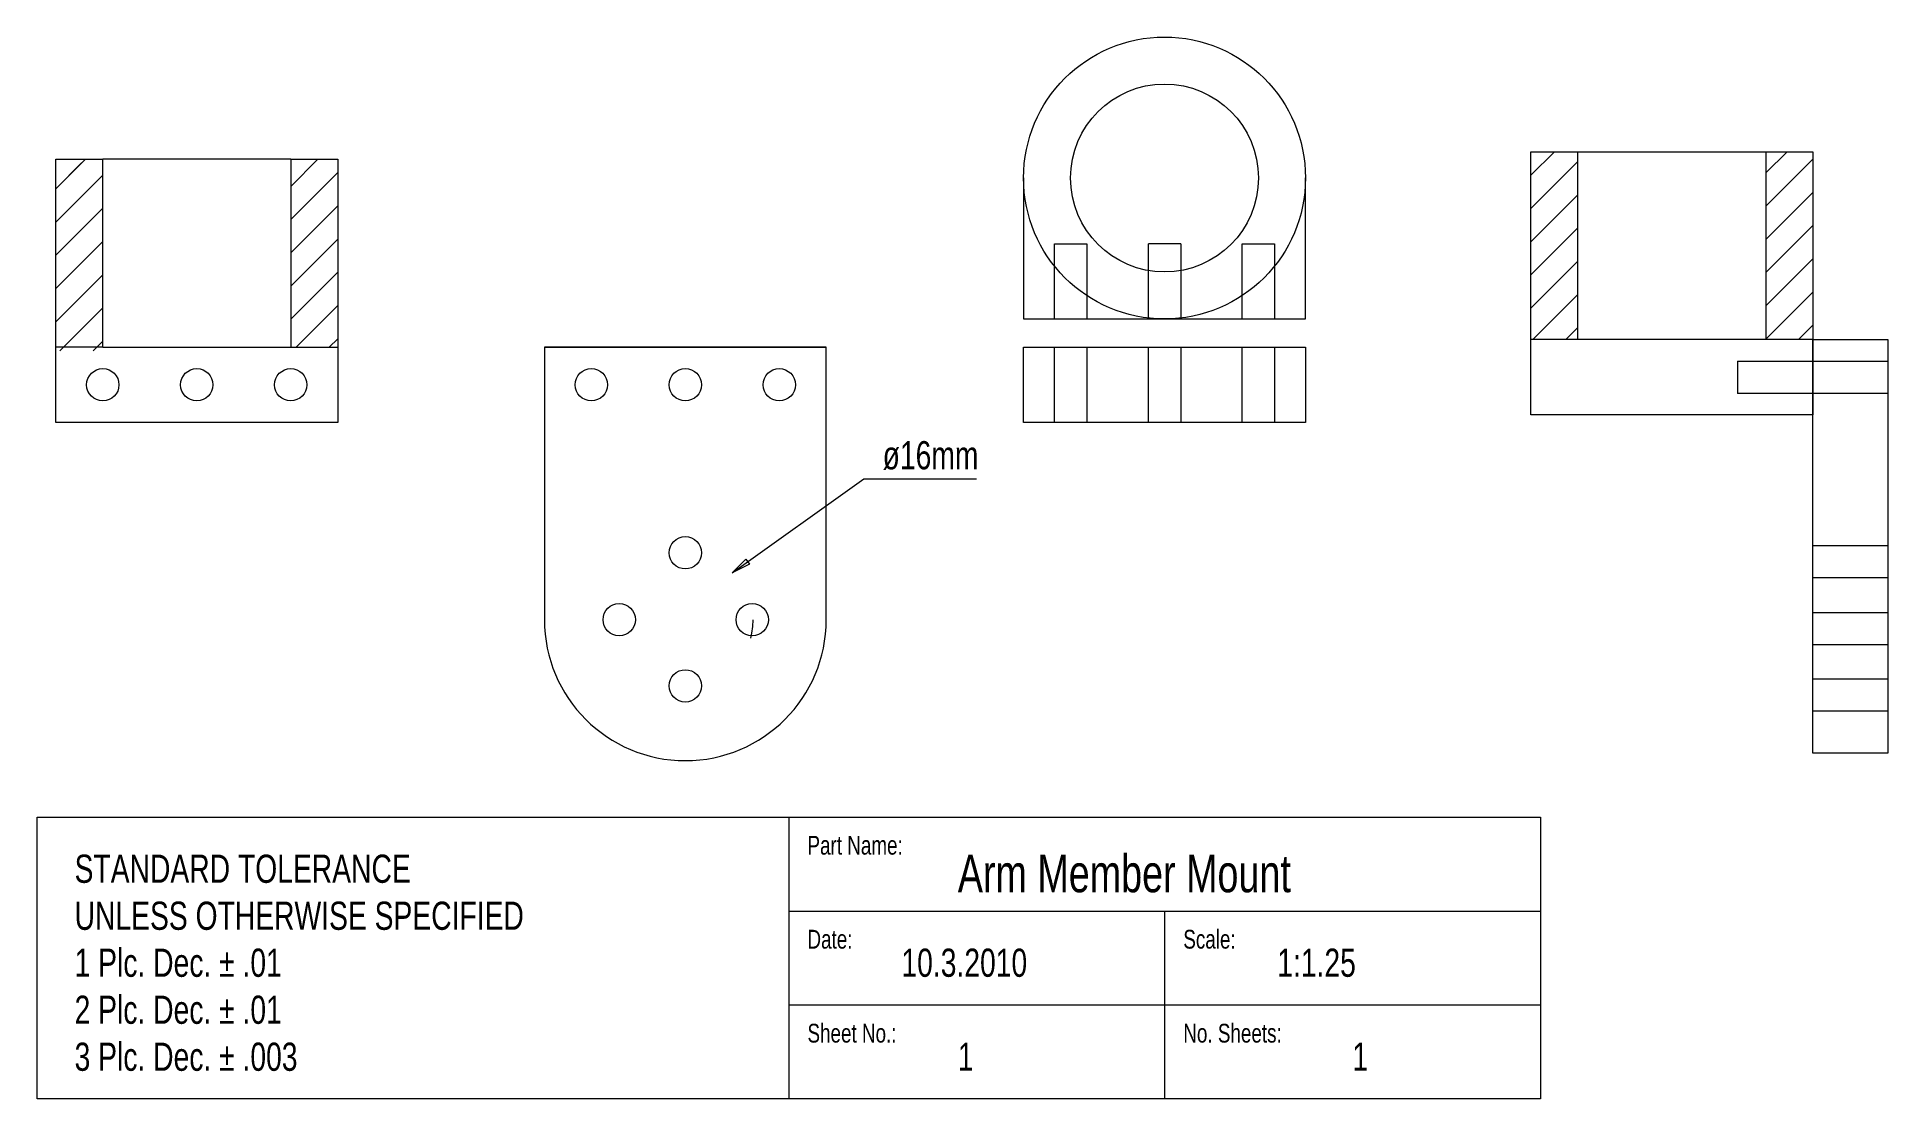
# Model space of a CAD drawing. Header units: inches. Extents: x 0 to 9.85, y -0.5 to 5.15.
import ezdxf

# ---------------------------------------------------------------- set-up
doc = ezdxf.new("R2010")
doc.units = ezdxf.units.IN
doc.linetypes.add('DASHED2', pattern=[9.525, 6.35, -3.175])
doc.linetypes.add('DOT2', pattern=[3.175, 0, -3.175])
doc.layers.get('0').update_dxf_attribs({"linetype": 'CONTINUOUS', "lineweight": 0})
doc.layers.add('New_Arm_Mounts', color=7, linetype='CONTINUOUS', lineweight=0)
doc.styles.get("Standard").update_dxf_attribs({"font": 'txt', "width": 0.75})
pattern_1 = [(45, (0, 0), (-0.0883883, 0.0883883), [])]

msp = doc.modelspace()

# ---------------------------------------------------------------- hatches: boundary and pattern name
at = {"layer": 'New_Arm_Mounts', "lineweight": 18}
h = msp.add_hatch(dxfattribs=at)
h.set_pattern_fill('ansi31', color=256, scale=0.01, style=0)
h.set_pattern_definition(pattern_1)
h.paths.add_polyline_path([(8.2, 4.54), (8.2, 3.54), (7.95, 3.54), (7.95, 4.54)])
h = msp.add_hatch(dxfattribs=at)
h.set_pattern_fill('ansi31', color=256, scale=0.01, style=0)
h.set_pattern_definition(pattern_1)
h.paths.add_polyline_path([(9.45, 4.54), (9.45, 3.54), (9.2, 3.54), (9.2, 4.54)])
h = msp.add_hatch(dxfattribs=at)
h.set_pattern_fill('ansi31', color=256, scale=0.01, style=0)
h.set_pattern_definition(pattern_1)
h.paths.add_polyline_path([(0.1, 3.5), (0.1, 4.5), (0.35, 4.5), (0.35, 3.5)])
h = msp.add_hatch(dxfattribs=at)
h.set_pattern_fill('angle', color=256, style=0)
h.set_pattern_definition(pattern_1)
h.paths.add_polyline_path([(0.1, 3.48), (0.1, 4.48), (0.35, 4.48), (0.35, 3.48)])
h = msp.add_hatch(dxfattribs=at)
h.set_pattern_fill('ansi31', color=256, style=0)
h.set_pattern_definition(pattern_1)
h.paths.add_polyline_path([(0.1, 3.48), (0.1, 4.48), (0.35, 4.48), (0.35, 3.48)])
h = msp.add_hatch(dxfattribs=at)
h.set_pattern_fill('ansi31', color=256, scale=0.01, style=0)
h.set_pattern_definition(pattern_1)
h.paths.add_polyline_path([(1.6, 4.5), (1.6, 3.5), (1.35, 3.5), (1.35, 4.5)])

# ---------------------------------------------------------------- linework, layer by layer
at = {"lineweight": 18}
for p, q in [((0, -0.5), (0, 1)), ((0, 1), (4, 1)), ((4, 1), (4, -0.5)), ((4, 1), (8, 1)), ((8, 1), (8, -0.5)), ((4, 0.5), (8, 0.5)), ((6, 0.5), (6, -0.5)), ((4, 0), (8, 0)), ((4, -0.5), (0, -0.5)), ((8, -0.5), (4, -0.5))]:
    msp.add_line(p, q, dxfattribs=at)
at = {"layer": 'New_Arm_Mounts', "lineweight": 18}
for p, q in [((7.95, 3.54), (7.95, 4.54)), ((7.95, 4.54), (9.45, 4.54)), ((9.45, 4.54), (9.45, 3.54)), ((0.1, 3.5), (0.1, 4.5)), ((0.1, 4.5), (0.35, 4.5)), ((1.35, 4.5), (0.35, 4.5)), ((1.35, 4.5), (1.6, 4.5)), ((1.6, 4.5), (1.6, 3.5)), ((5.25, 4.4), (5.25, 3.65)), ((6.75, 3.65), (6.75, 4.4)), ((5.25, 3.65), (6.75, 3.65)), ((0.1, 3.1), (0.1, 3.5)), ((0.35, 3.5), (0.1, 3.5)), ((0.35, 3.5), (1.35, 3.5)), ((1.35, 3.5), (1.35, 3.5)), ((1.35, 3.5), (1.6, 3.5)), ((1.6, 3.5), (1.6, 3.1)), ((4.2, 3.5), (2.7, 3.5)), ((2.7, 3.5), (4.2, 3.5)), ((2.7, 3.5), (2.7, 2.05)), ((4.2, 2.05), (4.2, 3.5)), ((5.25, 3.5), (6.75, 3.5)), ((5.25, 3.1), (5.25, 3.5)), ((5.414, 3.5), (5.586, 3.5)), ((5.914, 3.5), (6.086, 3.5)), ((6.414, 3.5), (6.586, 3.5)), ((6.75, 3.5), (6.75, 3.1)), ((9.45, 3.54), (7.95, 3.54)), ((7.95, 3.14), (7.95, 3.54)), ((9.45, 1.34), (9.45, 3.54)), ((9.45, 3.54), (9.45, 3.14)), ((9.45, 3.54), (9.85, 3.54)), ((9.85, 3.54), (9.85, 1.34)), ((1.6, 3.1), (0.1, 3.1)), ((6.75, 3.1), (5.25, 3.1)), ((5.586, 3.1), (5.414, 3.1)), ((9.45, 3.14), (7.95, 3.14)), ((3.7, 2.3), (4.4, 2.8)), ((4.4, 2.8), (5, 2.8)), ((3.7, 2.3), (3.7717, 2.3717)), ((3.7717, 2.3717), (3.7911, 2.3446)), ((3.7911, 2.3446), (3.7, 2.3)), ((3.45, 1.3), (3.45, 1.3)), ((9.85, 1.34), (9.45, 1.34))]:
    msp.add_line(p, q, dxfattribs=at)
at = {"layer": 'New_Arm_Mounts', "linetype": 'CONTINUOUS', "lineweight": 18}
for p, q in [((8.2, 3.54), (8.2, 4.54)), ((9.2, 4.54), (9.2, 3.54)), ((0.35, 3.5), (0.35, 4.5)), ((1.35, 4.5), (1.35, 3.5))]:
    msp.add_line(p, q, dxfattribs=at)
at = {"layer": 'New_Arm_Mounts', "linetype": 'DASHED2', "lineweight": 18}
for p, q in [((5.414, 3.65), (5.414, 4.05)), ((5.414, 4.05), (5.586, 4.05)), ((5.586, 4.05), (5.586, 3.65)), ((5.914, 3.65), (5.914, 4.05)), ((6.086, 4.05), (5.914, 4.05)), ((6.086, 4.05), (6.086, 3.65)), ((6.414, 3.65), (6.414, 4.05)), ((6.414, 4.05), (6.586, 4.05)), ((6.586, 4.05), (6.586, 3.65)), ((5.414, 3.1), (5.414, 3.5)), ((5.586, 3.5), (5.586, 3.1)), ((5.914, 3.1), (5.914, 3.5)), ((6.086, 3.5), (6.086, 3.1)), ((6.414, 3.1), (6.414, 3.5)), ((6.586, 3.5), (6.586, 3.1)), ((9.05, 3.426), (9.45, 3.426)), ((9.05, 3.426), (9.05, 3.254)), ((9.45, 3.426), (9.85, 3.426)), ((9.45, 3.254), (9.05, 3.254)), ((9.85, 3.254), (9.45, 3.254)), ((9.45, 2.444), (9.85, 2.444)), ((9.85, 2.272), (9.45, 2.272)), ((9.45, 2.088), (9.85, 2.088)), ((9.85, 1.916), (9.45, 1.916)), ((9.45, 1.736), (9.85, 1.736)), ((9.85, 1.564), (9.45, 1.564))]:
    msp.add_line(p, q, dxfattribs=at)
at = {"layer": 'New_Arm_Mounts', "lineweight": 18}
for centre, radius in [((6, 4.4), 0.75), ((6, 4.4), 0.5), ((0.35, 3.3), 0.086), ((0.85, 3.3), 0.086), ((1.35, 3.3), 0.086), ((2.95, 3.3), 0.086), ((3.45, 3.3), 0.086), ((3.95, 3.3), 0.086), ((3.45, 2.406), 0.086), ((3.098, 2.05), 0.086), ((3.806, 2.05), 0.086), ((3.45, 1.698), 0.086)]:
    msp.add_circle(centre, radius, dxfattribs=at)
at = {"layer": 'New_Arm_Mounts', "linetype": 'DOT2', "lineweight": 18}
msp.add_circle((3.45, 2.05), 0.36, dxfattribs=at)
at = {"layer": 'New_Arm_Mounts', "lineweight": 18}
for start, end in [(180, 270), (270, 0)]:
    msp.add_arc((3.45, 2.05), 0.75, start, end, dxfattribs=at)

# ---------------------------------------------------------------- texts
at = {"lineweight": 18, "width": 100, "attachment_point": 1}
for s, insert, char_height in [('Part\\~Name:', (4.1, 0.9), 0.1), ('STANDARD\\~TOLERANCE\\PUNLESS\\~OTHERWISE\\~SPECIFIED\\P1\\~Plc.\\~Dec.\\~%%p\\~.01\\P2\\~Plc.\\~Dec.\\~%%p\\~.01\\P3\\~Plc.\\~Dec.\\~%%p\\~.003', (0.2, 0.8), 0.15), ('Arm\\~Member\\~Mount', (4.9, 0.8), 0.2), ('Date:', (4.1, 0.4), 0.1), ('Scale:', (6.1, 0.4), 0.1), ('10.3.2010', (4.6, 0.3), 0.15), ('1:1.25', (6.6, 0.3), 0.15), ('Sheet\\~No.:', (4.1, -0.1), 0.1), ('No.\\~Sheets:', (6.1, -0.1), 0.1), ('1', (4.9, -0.2), 0.15), ('1', (7, -0.2), 0.15)]:
    msp.add_mtext(s, dxfattribs=dict(at, insert=insert, char_height=char_height))
at = {"layer": 'New_Arm_Mounts', "lineweight": 18, "insert": (4.5, 3), "char_height": 0.15, "width": 100, "attachment_point": 1}
msp.add_mtext('ø16mm', dxfattribs=at)

doc.saveas('drawing.dxf')
